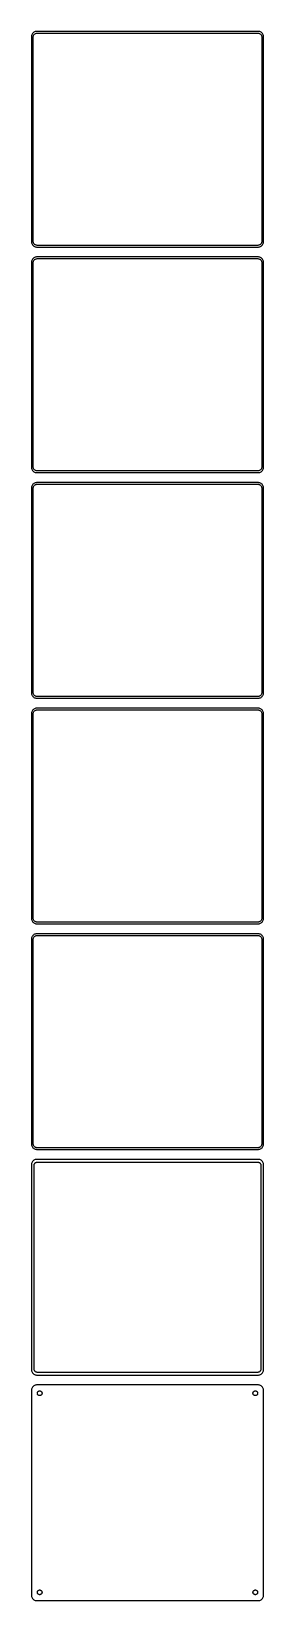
# Model space of a CAD drawing. Header units: metres. Extents: x -105 to 105, y 2963 to 6013.
# Drawn here: x -105 to 105, y 2963 to 4381 of the extents above; entities that cross this region are included whole.
import ezdxf

# ---------------------------------------------------------------- set-up
doc = ezdxf.new("R2010")
doc.units = ezdxf.units.M

msp = doc.modelspace()

# ---------------------------------------------------------------- linework, layer by layer
for p, q in [((-104.961, 4377.13), (-105, 4376.5)), ((-105, 4376.5), (-105, 4191.5)), ((-104.843, 4377.74), (-104.961, 4377.13)), ((-104.649, 4378.34), (-104.843, 4377.74)), ((-104.382, 4378.91), (-104.649, 4378.34)), ((-104.045, 4379.44), (-104.382, 4378.91)), ((-103.645, 4379.92), (-104.045, 4379.44)), ((-103.187, 4380.35), (-103.645, 4379.92)), ((-103.5, 4376), (-103.468, 4376.5)), ((-103.5, 4192), (-103.5, 4376)), ((-103.468, 4376.5), (-103.374, 4376.99)), ((-103.374, 4376.99), (-103.219, 4377.47)), ((-103.219, 4377.47), (-103.005, 4377.93)), ((-102.679, 4380.72), (-103.187, 4380.35)), ((-103.005, 4377.93), (-102.736, 4378.35)), ((-102.736, 4378.35), (-102.416, 4378.74)), ((-102.129, 4381.02), (-102.679, 4380.72)), ((-102.416, 4378.74), (-102.05, 4379.08)), ((-101.545, 4381.26), (-102.129, 4381.02)), ((-102.05, 4379.08), (-101.643, 4379.38)), ((-101.643, 4379.38), (-101.203, 4379.62)), ((-100.937, 4381.41), (-101.545, 4381.26)), ((-101.203, 4379.62), (-100.736, 4379.8)), ((-100.314, 4381.49), (-100.937, 4381.41)), ((-100.736, 4379.8), (-100.25, 4379.93)), ((100.314, 4381.49), (-100.314, 4381.49)), ((-100.25, 4379.93), (-99.7512, 4379.99)), ((-99.7512, 4379.99), (99.7512, 4379.99)), ((99.7512, 4379.99), (100.25, 4379.93)), ((100.25, 4379.93), (100.736, 4379.8)), ((100.937, 4381.41), (100.314, 4381.49)), ((100.736, 4379.8), (101.203, 4379.62)), ((101.545, 4381.26), (100.937, 4381.41)), ((101.203, 4379.62), (101.643, 4379.38)), ((102.129, 4381.02), (101.545, 4381.26)), ((101.643, 4379.38), (102.05, 4379.08)), ((102.05, 4379.08), (102.416, 4378.74)), ((102.679, 4380.72), (102.129, 4381.02)), ((102.416, 4378.74), (102.736, 4378.35)), ((103.187, 4380.35), (102.679, 4380.72)), ((102.736, 4378.35), (103.005, 4377.93)), ((103.005, 4377.93), (103.219, 4377.47)), ((103.645, 4379.92), (103.187, 4380.35)), ((103.219, 4377.47), (103.374, 4376.99)), ((103.374, 4376.99), (103.468, 4376.5)), ((103.468, 4376.5), (103.5, 4376)), ((103.5, 4376), (103.5, 4192)), ((104.045, 4379.44), (103.645, 4379.92)), ((104.382, 4378.91), (104.045, 4379.44)), ((104.649, 4378.34), (104.382, 4378.91)), ((104.843, 4377.74), (104.649, 4378.34)), ((104.961, 4377.13), (104.843, 4377.74)), ((105, 4376.5), (104.961, 4377.13)), ((105, 4191.5), (105, 4376.5)), ((-105, 4191.5), (-104.961, 4190.87)), ((-104.961, 4190.87), (-104.843, 4190.26)), ((-104.843, 4190.26), (-104.649, 4189.66)), ((-104.649, 4189.66), (-104.382, 4189.09)), ((-104.382, 4189.09), (-104.045, 4188.56)), ((-104.045, 4188.56), (-103.645, 4188.08)), ((-103.645, 4188.08), (-103.187, 4187.65)), ((-103.468, 4191.5), (-103.5, 4192)), ((-103.374, 4191.01), (-103.468, 4191.5)), ((-103.219, 4190.53), (-103.374, 4191.01)), ((-103.005, 4190.07), (-103.219, 4190.53)), ((-103.187, 4187.65), (-102.679, 4187.28)), ((-102.736, 4189.65), (-103.005, 4190.07)), ((-102.416, 4189.26), (-102.736, 4189.65)), ((-102.679, 4187.28), (-102.129, 4186.98)), ((-102.05, 4188.92), (-102.416, 4189.26)), ((-102.129, 4186.98), (-101.545, 4186.74)), ((-101.643, 4188.62), (-102.05, 4188.92)), ((-101.203, 4188.38), (-101.643, 4188.62)), ((-101.545, 4186.74), (-100.937, 4186.59)), ((-100.736, 4188.2), (-101.203, 4188.38)), ((-100.937, 4186.59), (-100.314, 4186.51)), ((-100.25, 4188.07), (-100.736, 4188.2)), ((-100.314, 4186.51), (100.314, 4186.51)), ((-99.7512, 4188.01), (-100.25, 4188.07)), ((99.7512, 4188.01), (-99.7512, 4188.01)), ((100.25, 4188.07), (99.7512, 4188.01)), ((100.736, 4188.2), (100.25, 4188.07)), ((100.314, 4186.51), (100.937, 4186.59)), ((101.203, 4188.38), (100.736, 4188.2)), ((100.937, 4186.59), (101.545, 4186.74)), ((101.643, 4188.62), (101.203, 4188.38)), ((101.545, 4186.74), (102.129, 4186.98)), ((102.05, 4188.92), (101.643, 4188.62)), ((102.416, 4189.26), (102.05, 4188.92)), ((102.129, 4186.98), (102.679, 4187.28)), ((102.736, 4189.65), (102.416, 4189.26)), ((102.679, 4187.28), (103.187, 4187.65)), ((103.005, 4190.07), (102.736, 4189.65)), ((103.219, 4190.53), (103.005, 4190.07)), ((103.187, 4187.65), (103.645, 4188.08)), ((103.374, 4191.01), (103.219, 4190.53)), ((103.468, 4191.5), (103.374, 4191.01)), ((103.5, 4192), (103.468, 4191.5)), ((103.645, 4188.08), (104.045, 4188.56)), ((104.045, 4188.56), (104.382, 4189.09)), ((104.382, 4189.09), (104.649, 4189.66)), ((104.649, 4189.66), (104.843, 4190.26)), ((104.843, 4190.26), (104.961, 4190.87)), ((104.961, 4190.87), (105, 4191.5)), ((-104.961, 4173.13), (-105, 4172.5)), ((-105, 4172.5), (-105, 3987.5)), ((-104.843, 4173.74), (-104.961, 4173.13)), ((-104.649, 4174.34), (-104.843, 4173.74)), ((-104.382, 4174.91), (-104.649, 4174.34)), ((-104.045, 4175.44), (-104.382, 4174.91)), ((-103.645, 4175.92), (-104.045, 4175.44)), ((-103.187, 4176.35), (-103.645, 4175.92)), ((-103.5, 4172), (-103.468, 4172.5)), ((-103.5, 3988), (-103.5, 4172)), ((-103.468, 4172.5), (-103.374, 4172.99)), ((-103.374, 4172.99), (-103.219, 4173.47)), ((-103.219, 4173.47), (-103.005, 4173.93)), ((-102.679, 4176.72), (-103.187, 4176.35)), ((-103.005, 4173.93), (-102.736, 4174.35)), ((-102.736, 4174.35), (-102.416, 4174.74)), ((-102.129, 4177.02), (-102.679, 4176.72)), ((-102.416, 4174.74), (-102.05, 4175.08)), ((-101.545, 4177.26), (-102.129, 4177.02)), ((-102.05, 4175.08), (-101.643, 4175.38)), ((-101.643, 4175.38), (-101.203, 4175.62)), ((-100.937, 4177.41), (-101.545, 4177.26)), ((-101.203, 4175.62), (-100.736, 4175.8)), ((-100.314, 4177.49), (-100.937, 4177.41)), ((-100.736, 4175.8), (-100.25, 4175.93)), ((100.314, 4177.49), (-100.314, 4177.49)), ((-100.25, 4175.93), (-99.7512, 4175.99)), ((-99.7512, 4175.99), (99.7512, 4175.99)), ((99.7512, 4175.99), (100.25, 4175.93)), ((100.25, 4175.93), (100.736, 4175.8)), ((100.937, 4177.41), (100.314, 4177.49)), ((100.736, 4175.8), (101.203, 4175.62)), ((101.545, 4177.26), (100.937, 4177.41)), ((101.203, 4175.62), (101.643, 4175.38)), ((102.129, 4177.02), (101.545, 4177.26)), ((101.643, 4175.38), (102.05, 4175.08)), ((102.05, 4175.08), (102.416, 4174.74)), ((102.679, 4176.72), (102.129, 4177.02)), ((102.416, 4174.74), (102.736, 4174.35)), ((103.187, 4176.35), (102.679, 4176.72)), ((102.736, 4174.35), (103.005, 4173.93)), ((103.005, 4173.93), (103.219, 4173.47)), ((103.645, 4175.92), (103.187, 4176.35)), ((103.219, 4173.47), (103.374, 4172.99)), ((103.374, 4172.99), (103.468, 4172.5)), ((103.468, 4172.5), (103.5, 4172)), ((103.5, 4172), (103.5, 3988)), ((104.045, 4175.44), (103.645, 4175.92)), ((104.382, 4174.91), (104.045, 4175.44)), ((104.649, 4174.34), (104.382, 4174.91)), ((104.843, 4173.74), (104.649, 4174.34)), ((104.961, 4173.13), (104.843, 4173.74)), ((105, 4172.5), (104.961, 4173.13)), ((105, 3987.5), (105, 4172.5)), ((-105, 3987.5), (-104.961, 3986.87)), ((-103.468, 3987.5), (-103.5, 3988)), ((-103.374, 3987.01), (-103.468, 3987.5)), ((103.468, 3987.5), (103.374, 3987.01)), ((103.5, 3988), (103.468, 3987.5)), ((104.961, 3986.87), (105, 3987.5)), ((-104.961, 3986.87), (-104.843, 3986.26)), ((-104.843, 3986.26), (-104.649, 3985.66)), ((-104.649, 3985.66), (-104.382, 3985.09)), ((-104.382, 3985.09), (-104.045, 3984.56)), ((-104.045, 3984.56), (-103.645, 3984.08)), ((-103.645, 3984.08), (-103.187, 3983.65)), ((-103.219, 3986.53), (-103.374, 3987.01)), ((-103.005, 3986.07), (-103.219, 3986.53)), ((-103.187, 3983.65), (-102.679, 3983.28)), ((-102.736, 3985.65), (-103.005, 3986.07)), ((-102.416, 3985.26), (-102.736, 3985.65)), ((-102.679, 3983.28), (-102.129, 3982.98)), ((-102.05, 3984.92), (-102.416, 3985.26)), ((-102.129, 3982.98), (-101.545, 3982.74)), ((-101.545, 3973.26), (-102.129, 3973.02)), ((-101.643, 3984.62), (-102.05, 3984.92)), ((-101.203, 3984.38), (-101.643, 3984.62)), ((-101.545, 3982.74), (-100.937, 3982.59)), ((-100.937, 3973.41), (-101.545, 3973.26)), ((-100.736, 3984.2), (-101.203, 3984.38)), ((-100.937, 3982.59), (-100.314, 3982.51)), ((-100.314, 3973.49), (-100.937, 3973.41)), ((-100.25, 3984.07), (-100.736, 3984.2)), ((-100.314, 3982.51), (100.314, 3982.51)), ((100.314, 3973.49), (-100.314, 3973.49)), ((-99.7512, 3984.01), (-100.25, 3984.07)), ((99.7512, 3984.01), (-99.7512, 3984.01)), ((100.25, 3984.07), (99.7512, 3984.01)), ((100.736, 3984.2), (100.25, 3984.07)), ((100.314, 3982.51), (100.937, 3982.59)), ((100.937, 3973.41), (100.314, 3973.49)), ((101.203, 3984.38), (100.736, 3984.2)), ((100.937, 3982.59), (101.545, 3982.74)), ((101.545, 3973.26), (100.937, 3973.41)), ((101.643, 3984.62), (101.203, 3984.38)), ((101.545, 3982.74), (102.129, 3982.98)), ((102.129, 3973.02), (101.545, 3973.26)), ((102.05, 3984.92), (101.643, 3984.62)), ((102.416, 3985.26), (102.05, 3984.92)), ((102.129, 3982.98), (102.679, 3983.28)), ((102.736, 3985.65), (102.416, 3985.26)), ((102.679, 3983.28), (103.187, 3983.65)), ((103.005, 3986.07), (102.736, 3985.65)), ((103.219, 3986.53), (103.005, 3986.07)), ((103.187, 3983.65), (103.645, 3984.08)), ((103.374, 3987.01), (103.219, 3986.53)), ((103.645, 3984.08), (104.045, 3984.56)), ((104.045, 3984.56), (104.382, 3985.09)), ((104.382, 3985.09), (104.649, 3985.66)), ((104.649, 3985.66), (104.843, 3986.26)), ((104.843, 3986.26), (104.961, 3986.87)), ((-104.961, 3969.13), (-105, 3968.5)), ((-105, 3968.5), (-105, 3783.5)), ((-104.843, 3969.74), (-104.961, 3969.13)), ((-104.649, 3970.34), (-104.843, 3969.74)), ((-104.382, 3970.91), (-104.649, 3970.34)), ((-104.045, 3971.44), (-104.382, 3970.91)), ((-103.645, 3971.92), (-104.045, 3971.44)), ((-103.187, 3972.35), (-103.645, 3971.92)), ((-103.5, 3968), (-103.468, 3968.5)), ((-103.5, 3784), (-103.5, 3968)), ((-103.468, 3968.5), (-103.374, 3968.99)), ((-103.374, 3968.99), (-103.219, 3969.47)), ((-103.219, 3969.47), (-103.005, 3969.93)), ((-102.679, 3972.72), (-103.187, 3972.35)), ((-103.005, 3969.93), (-102.736, 3970.35)), ((-102.736, 3970.35), (-102.416, 3970.74)), ((-102.129, 3973.02), (-102.679, 3972.72)), ((-102.416, 3970.74), (-102.05, 3971.08)), ((-102.05, 3971.08), (-101.643, 3971.38)), ((-101.643, 3971.38), (-101.203, 3971.62)), ((-101.203, 3971.62), (-100.736, 3971.8)), ((-100.736, 3971.8), (-100.25, 3971.93)), ((-100.25, 3971.93), (-99.7512, 3971.99)), ((-99.7512, 3971.99), (99.7512, 3971.99)), ((99.7512, 3971.99), (100.25, 3971.93)), ((100.25, 3971.93), (100.736, 3971.8)), ((100.736, 3971.8), (101.203, 3971.62)), ((101.203, 3971.62), (101.643, 3971.38)), ((101.643, 3971.38), (102.05, 3971.08)), ((102.05, 3971.08), (102.416, 3970.74)), ((102.679, 3972.72), (102.129, 3973.02)), ((102.416, 3970.74), (102.736, 3970.35)), ((103.187, 3972.35), (102.679, 3972.72)), ((102.736, 3970.35), (103.005, 3969.93)), ((103.005, 3969.93), (103.219, 3969.47)), ((103.645, 3971.92), (103.187, 3972.35)), ((103.219, 3969.47), (103.374, 3968.99)), ((103.374, 3968.99), (103.468, 3968.5)), ((103.468, 3968.5), (103.5, 3968)), ((103.5, 3968), (103.5, 3784)), ((104.045, 3971.44), (103.645, 3971.92)), ((104.382, 3970.91), (104.045, 3971.44)), ((104.649, 3970.34), (104.382, 3970.91)), ((104.843, 3969.74), (104.649, 3970.34)), ((104.961, 3969.13), (104.843, 3969.74)), ((105, 3968.5), (104.961, 3969.13)), ((105, 3783.5), (105, 3968.5)), ((-105, 3783.5), (-104.961, 3782.87)), ((-104.961, 3782.87), (-104.843, 3782.26)), ((-104.843, 3782.26), (-104.649, 3781.66)), ((-104.649, 3781.66), (-104.382, 3781.09)), ((-104.382, 3781.09), (-104.045, 3780.56)), ((-104.045, 3780.56), (-103.645, 3780.08)), ((-103.645, 3780.08), (-103.187, 3779.65)), ((-103.468, 3783.5), (-103.5, 3784)), ((-103.374, 3783.01), (-103.468, 3783.5)), ((-103.219, 3782.53), (-103.374, 3783.01)), ((-103.005, 3782.07), (-103.219, 3782.53)), ((-103.187, 3779.65), (-102.679, 3779.28)), ((-102.736, 3781.65), (-103.005, 3782.07)), ((-102.416, 3781.26), (-102.736, 3781.65)), ((-102.679, 3779.28), (-102.129, 3778.98)), ((-102.05, 3780.92), (-102.416, 3781.26)), ((-102.129, 3778.98), (-101.545, 3778.74)), ((-101.643, 3780.62), (-102.05, 3780.92)), ((-101.203, 3780.38), (-101.643, 3780.62)), ((-101.545, 3778.74), (-100.937, 3778.59)), ((-100.736, 3780.2), (-101.203, 3780.38)), ((-100.937, 3778.59), (-100.314, 3778.51)), ((-100.25, 3780.07), (-100.736, 3780.2)), ((-100.314, 3778.51), (100.314, 3778.51)), ((-99.7512, 3780.01), (-100.25, 3780.07)), ((99.7512, 3780.01), (-99.7512, 3780.01)), ((100.25, 3780.07), (99.7512, 3780.01)), ((100.736, 3780.2), (100.25, 3780.07)), ((100.314, 3778.51), (100.937, 3778.59)), ((101.203, 3780.38), (100.736, 3780.2)), ((100.937, 3778.59), (101.545, 3778.74)), ((101.643, 3780.62), (101.203, 3780.38)), ((101.545, 3778.74), (102.129, 3778.98)), ((102.05, 3780.92), (101.643, 3780.62)), ((102.416, 3781.26), (102.05, 3780.92)), ((102.129, 3778.98), (102.679, 3779.28)), ((102.736, 3781.65), (102.416, 3781.26)), ((102.679, 3779.28), (103.187, 3779.65)), ((103.005, 3782.07), (102.736, 3781.65)), ((103.219, 3782.53), (103.005, 3782.07)), ((103.187, 3779.65), (103.645, 3780.08)), ((103.374, 3783.01), (103.219, 3782.53)), ((103.468, 3783.5), (103.374, 3783.01)), ((103.5, 3784), (103.468, 3783.5)), ((103.645, 3780.08), (104.045, 3780.56)), ((104.045, 3780.56), (104.382, 3781.09)), ((104.382, 3781.09), (104.649, 3781.66)), ((104.649, 3781.66), (104.843, 3782.26)), ((104.843, 3782.26), (104.961, 3782.87)), ((104.961, 3782.87), (105, 3783.5)), ((-104.961, 3765.13), (-105, 3764.5)), ((-105, 3764.5), (-105, 3579.5)), ((-104.843, 3765.74), (-104.961, 3765.13)), ((-104.649, 3766.34), (-104.843, 3765.74)), ((-104.382, 3766.91), (-104.649, 3766.34)), ((-104.045, 3767.44), (-104.382, 3766.91)), ((-103.645, 3767.92), (-104.045, 3767.44)), ((-103.187, 3768.35), (-103.645, 3767.92)), ((-103.5, 3764), (-103.468, 3764.5)), ((-103.5, 3580), (-103.5, 3764)), ((-103.468, 3764.5), (-103.374, 3764.99)), ((-103.374, 3764.99), (-103.219, 3765.47)), ((-103.219, 3765.47), (-103.005, 3765.93)), ((-102.679, 3768.72), (-103.187, 3768.35)), ((-103.005, 3765.93), (-102.736, 3766.35)), ((-102.736, 3766.35), (-102.416, 3766.74)), ((-102.129, 3769.02), (-102.679, 3768.72)), ((-102.416, 3766.74), (-102.05, 3767.08)), ((-101.545, 3769.26), (-102.129, 3769.02)), ((-102.05, 3767.08), (-101.643, 3767.38)), ((-101.643, 3767.38), (-101.203, 3767.62)), ((-100.937, 3769.41), (-101.545, 3769.26)), ((-101.203, 3767.62), (-100.736, 3767.8)), ((-100.314, 3769.49), (-100.937, 3769.41)), ((-100.736, 3767.8), (-100.25, 3767.93)), ((100.314, 3769.49), (-100.314, 3769.49)), ((-100.25, 3767.93), (-99.7512, 3767.99)), ((-99.7512, 3767.99), (99.7512, 3767.99)), ((99.7512, 3767.99), (100.25, 3767.93)), ((100.25, 3767.93), (100.736, 3767.8)), ((100.937, 3769.41), (100.314, 3769.49)), ((100.736, 3767.8), (101.203, 3767.62)), ((101.545, 3769.26), (100.937, 3769.41)), ((101.203, 3767.62), (101.643, 3767.38)), ((102.129, 3769.02), (101.545, 3769.26)), ((101.643, 3767.38), (102.05, 3767.08)), ((102.05, 3767.08), (102.416, 3766.74)), ((102.679, 3768.72), (102.129, 3769.02)), ((102.416, 3766.74), (102.736, 3766.35)), ((103.187, 3768.35), (102.679, 3768.72)), ((102.736, 3766.35), (103.005, 3765.93)), ((103.005, 3765.93), (103.219, 3765.47)), ((103.645, 3767.92), (103.187, 3768.35)), ((103.219, 3765.47), (103.374, 3764.99)), ((103.374, 3764.99), (103.468, 3764.5)), ((103.468, 3764.5), (103.5, 3764)), ((103.5, 3764), (103.5, 3580)), ((104.045, 3767.44), (103.645, 3767.92)), ((104.382, 3766.91), (104.045, 3767.44)), ((104.649, 3766.34), (104.382, 3766.91)), ((104.843, 3765.74), (104.649, 3766.34)), ((104.961, 3765.13), (104.843, 3765.74)), ((105, 3764.5), (104.961, 3765.13)), ((105, 3579.5), (105, 3764.5)), ((-105, 3579.5), (-104.961, 3578.87)), ((-104.961, 3578.87), (-104.843, 3578.26)), ((-104.843, 3578.26), (-104.649, 3577.66)), ((-104.649, 3577.66), (-104.382, 3577.09)), ((-104.382, 3577.09), (-104.045, 3576.56)), ((-104.045, 3576.56), (-103.645, 3576.08)), ((-103.645, 3576.08), (-103.187, 3575.65)), ((-103.468, 3579.5), (-103.5, 3580)), ((-103.374, 3579.01), (-103.468, 3579.5)), ((-103.219, 3578.53), (-103.374, 3579.01)), ((-103.005, 3578.07), (-103.219, 3578.53)), ((-102.736, 3577.65), (-103.005, 3578.07)), ((-102.416, 3577.26), (-102.736, 3577.65)), ((-102.05, 3576.92), (-102.416, 3577.26)), ((-101.643, 3576.62), (-102.05, 3576.92)), ((-101.203, 3576.38), (-101.643, 3576.62)), ((-100.736, 3576.2), (-101.203, 3576.38)), ((-100.25, 3576.07), (-100.736, 3576.2)), ((-99.7512, 3576.01), (-100.25, 3576.07)), ((99.7512, 3576.01), (-99.7512, 3576.01)), ((100.25, 3576.07), (99.7512, 3576.01)), ((100.736, 3576.2), (100.25, 3576.07)), ((101.203, 3576.38), (100.736, 3576.2)), ((101.643, 3576.62), (101.203, 3576.38)), ((102.05, 3576.92), (101.643, 3576.62)), ((102.416, 3577.26), (102.05, 3576.92)), ((102.736, 3577.65), (102.416, 3577.26)), ((103.005, 3578.07), (102.736, 3577.65)), ((103.219, 3578.53), (103.005, 3578.07)), ((103.187, 3575.65), (103.645, 3576.08)), ((103.374, 3579.01), (103.219, 3578.53)), ((103.468, 3579.5), (103.374, 3579.01)), ((103.5, 3580), (103.468, 3579.5)), ((103.645, 3576.08), (104.045, 3576.56)), ((104.045, 3576.56), (104.382, 3577.09)), ((104.382, 3577.09), (104.649, 3577.66)), ((104.649, 3577.66), (104.843, 3578.26)), ((104.843, 3578.26), (104.961, 3578.87)), ((104.961, 3578.87), (105, 3579.5)), ((-104.843, 3561.74), (-104.961, 3561.13)), ((-104.649, 3562.34), (-104.843, 3561.74)), ((-104.382, 3562.91), (-104.649, 3562.34)), ((-104.045, 3563.44), (-104.382, 3562.91)), ((-103.645, 3563.92), (-104.045, 3563.44)), ((-103.187, 3564.35), (-103.645, 3563.92)), ((-103.219, 3561.47), (-103.005, 3561.93)), ((-103.187, 3575.65), (-102.679, 3575.28)), ((-102.679, 3564.72), (-103.187, 3564.35)), ((-103.005, 3561.93), (-102.736, 3562.35)), ((-102.736, 3562.35), (-102.416, 3562.74)), ((-102.679, 3575.28), (-102.129, 3574.98)), ((-102.129, 3565.02), (-102.679, 3564.72)), ((-102.416, 3562.74), (-102.05, 3563.08)), ((-102.129, 3574.98), (-101.545, 3574.74)), ((-101.545, 3565.26), (-102.129, 3565.02)), ((-102.05, 3563.08), (-101.643, 3563.38)), ((-101.643, 3563.38), (-101.203, 3563.62)), ((-101.545, 3574.74), (-100.937, 3574.59)), ((-100.937, 3565.41), (-101.545, 3565.26)), ((-101.203, 3563.62), (-100.736, 3563.8)), ((-100.937, 3574.59), (-100.314, 3574.51)), ((-100.314, 3565.49), (-100.937, 3565.41)), ((-100.736, 3563.8), (-100.25, 3563.93)), ((-100.314, 3574.51), (100.314, 3574.51)), ((100.314, 3565.49), (-100.314, 3565.49)), ((-100.25, 3563.93), (-99.7512, 3563.99)), ((-99.7512, 3563.99), (99.7512, 3563.99)), ((99.7512, 3563.99), (100.25, 3563.93)), ((100.25, 3563.93), (100.736, 3563.8)), ((100.314, 3574.51), (100.937, 3574.59)), ((100.937, 3565.41), (100.314, 3565.49)), ((100.736, 3563.8), (101.203, 3563.62)), ((100.937, 3574.59), (101.545, 3574.74)), ((101.545, 3565.26), (100.937, 3565.41)), ((101.203, 3563.62), (101.643, 3563.38)), ((101.545, 3574.74), (102.129, 3574.98)), ((102.129, 3565.02), (101.545, 3565.26)), ((101.643, 3563.38), (102.05, 3563.08)), ((102.05, 3563.08), (102.416, 3562.74)), ((102.129, 3574.98), (102.679, 3575.28)), ((102.679, 3564.72), (102.129, 3565.02)), ((102.416, 3562.74), (102.736, 3562.35)), ((102.679, 3575.28), (103.187, 3575.65)), ((103.187, 3564.35), (102.679, 3564.72)), ((102.736, 3562.35), (103.005, 3561.93)), ((103.005, 3561.93), (103.219, 3561.47)), ((103.645, 3563.92), (103.187, 3564.35)), ((104.045, 3563.44), (103.645, 3563.92)), ((104.382, 3562.91), (104.045, 3563.44)), ((104.649, 3562.34), (104.382, 3562.91)), ((104.843, 3561.74), (104.649, 3562.34)), ((104.961, 3561.13), (104.843, 3561.74)), ((-104.961, 3561.13), (-105, 3560.5)), ((-105, 3560.5), (-105, 3375.5)), ((-103.5, 3560), (-103.468, 3560.5)), ((-103.5, 3376), (-103.5, 3560)), ((-103.468, 3560.5), (-103.374, 3560.99)), ((-103.374, 3560.99), (-103.219, 3561.47)), ((103.219, 3561.47), (103.374, 3560.99)), ((103.374, 3560.99), (103.468, 3560.5)), ((103.468, 3560.5), (103.5, 3560)), ((103.5, 3560), (103.5, 3376)), ((105, 3560.5), (104.961, 3561.13)), ((105, 3375.5), (105, 3560.5)), ((-105, 3375.5), (-104.961, 3374.87)), ((-104.961, 3374.87), (-104.843, 3374.26)), ((-104.843, 3374.26), (-104.649, 3373.66)), ((-104.649, 3373.66), (-104.382, 3373.09)), ((-104.382, 3373.09), (-104.045, 3372.56)), ((-104.045, 3372.56), (-103.645, 3372.08)), ((-103.645, 3372.08), (-103.187, 3371.65)), ((-103.468, 3375.5), (-103.5, 3376)), ((-103.374, 3375.01), (-103.468, 3375.5)), ((-103.219, 3374.53), (-103.374, 3375.01)), ((-103.005, 3374.07), (-103.219, 3374.53)), ((-103.187, 3371.65), (-102.679, 3371.28)), ((-102.736, 3373.65), (-103.005, 3374.07)), ((-102.416, 3373.26), (-102.736, 3373.65)), ((-102.679, 3371.28), (-102.129, 3370.98)), ((-102.05, 3372.92), (-102.416, 3373.26)), ((-102.129, 3370.98), (-101.545, 3370.74)), ((-101.643, 3372.62), (-102.05, 3372.92)), ((-101.203, 3372.38), (-101.643, 3372.62)), ((-101.545, 3370.74), (-100.937, 3370.59)), ((-100.736, 3372.2), (-101.203, 3372.38)), ((-100.937, 3370.59), (-100.314, 3370.51)), ((-100.25, 3372.07), (-100.736, 3372.2)), ((-100.314, 3370.51), (100.314, 3370.51)), ((-99.7512, 3372.01), (-100.25, 3372.07)), ((99.7512, 3372.01), (-99.7512, 3372.01)), ((100.25, 3372.07), (99.7512, 3372.01)), ((100.736, 3372.2), (100.25, 3372.07)), ((100.314, 3370.51), (100.937, 3370.59)), ((101.203, 3372.38), (100.736, 3372.2)), ((100.937, 3370.59), (101.545, 3370.74)), ((101.643, 3372.62), (101.203, 3372.38)), ((101.545, 3370.74), (102.129, 3370.98)), ((102.05, 3372.92), (101.643, 3372.62)), ((102.416, 3373.26), (102.05, 3372.92)), ((102.129, 3370.98), (102.679, 3371.28)), ((102.736, 3373.65), (102.416, 3373.26)), ((102.679, 3371.28), (103.187, 3371.65)), ((103.005, 3374.07), (102.736, 3373.65)), ((103.219, 3374.53), (103.005, 3374.07)), ((103.187, 3371.65), (103.645, 3372.08)), ((103.374, 3375.01), (103.219, 3374.53)), ((103.468, 3375.5), (103.374, 3375.01)), ((103.5, 3376), (103.468, 3375.5)), ((103.645, 3372.08), (104.045, 3372.56)), ((104.045, 3372.56), (104.382, 3373.09)), ((104.382, 3373.09), (104.649, 3373.66)), ((104.649, 3373.66), (104.843, 3374.26)), ((104.843, 3374.26), (104.961, 3374.87)), ((104.961, 3374.87), (105, 3375.5)), ((-104.961, 3357.13), (-105, 3356.5)), ((-105, 3356.5), (-105, 3171.5)), ((-104.843, 3357.74), (-104.961, 3357.13)), ((-104.649, 3358.34), (-104.843, 3357.74)), ((-104.382, 3358.91), (-104.649, 3358.34)), ((-104.045, 3359.44), (-104.382, 3358.91)), ((-103.645, 3359.92), (-104.045, 3359.44)), ((-103.187, 3360.35), (-103.645, 3359.92)), ((-102.679, 3360.72), (-103.187, 3360.35)), ((-102.129, 3361.02), (-102.679, 3360.72)), ((-102.613, 3356), (-102.588, 3356.39)), ((-102.613, 3172), (-102.613, 3356)), ((-102.588, 3356.39), (-102.515, 3356.77)), ((-102.515, 3356.77), (-102.394, 3357.15)), ((-102.394, 3357.15), (-102.228, 3357.5)), ((-102.228, 3357.5), (-102.018, 3357.83)), ((-101.545, 3361.26), (-102.129, 3361.02)), ((-102.018, 3357.83), (-101.769, 3358.13)), ((-101.769, 3358.13), (-101.484, 3358.4)), ((-100.937, 3361.41), (-101.545, 3361.26)), ((-101.484, 3358.4), (-101.168, 3358.63)), ((-101.168, 3358.63), (-100.825, 3358.82)), ((-100.314, 3361.49), (-100.937, 3361.41)), ((-100.825, 3358.82), (-100.462, 3358.96)), ((-100.462, 3358.96), (-100.083, 3359.06)), ((100.314, 3361.49), (-100.314, 3361.49)), ((-100.083, 3359.06), (-99.6955, 3359.11)), ((-99.6955, 3359.11), (99.6955, 3359.11)), ((99.6955, 3359.11), (100.083, 3359.06)), ((100.083, 3359.06), (100.462, 3358.96)), ((100.937, 3361.41), (100.314, 3361.49)), ((100.462, 3358.96), (100.825, 3358.82)), ((100.825, 3358.82), (101.168, 3358.63)), ((101.545, 3361.26), (100.937, 3361.41)), ((101.168, 3358.63), (101.484, 3358.4)), ((101.484, 3358.4), (101.769, 3358.13)), ((102.129, 3361.02), (101.545, 3361.26)), ((101.769, 3358.13), (102.018, 3357.83)), ((102.018, 3357.83), (102.228, 3357.5)), ((102.679, 3360.72), (102.129, 3361.02)), ((102.228, 3357.5), (102.394, 3357.15)), ((102.394, 3357.15), (102.515, 3356.77)), ((102.515, 3356.77), (102.588, 3356.39)), ((102.588, 3356.39), (102.613, 3356)), ((102.613, 3356), (102.613, 3172)), ((103.187, 3360.35), (102.679, 3360.72)), ((103.645, 3359.92), (103.187, 3360.35)), ((104.045, 3359.44), (103.645, 3359.92)), ((104.382, 3358.91), (104.045, 3359.44)), ((104.649, 3358.34), (104.382, 3358.91)), ((104.843, 3357.74), (104.649, 3358.34)), ((104.961, 3357.13), (104.843, 3357.74)), ((105, 3356.5), (104.961, 3357.13)), ((105, 3171.5), (105, 3356.5)), ((-105, 3171.5), (-104.961, 3170.87)), ((-104.961, 3170.87), (-104.843, 3170.26)), ((-104.843, 3170.26), (-104.649, 3169.66)), ((-104.649, 3169.66), (-104.382, 3169.09)), ((-104.382, 3169.09), (-104.045, 3168.56)), ((-104.045, 3168.56), (-103.645, 3168.08)), ((-103.645, 3168.08), (-103.187, 3167.65)), ((-103.187, 3167.65), (-102.679, 3167.28)), ((-102.679, 3167.28), (-102.129, 3166.98)), ((-102.588, 3171.61), (-102.613, 3172)), ((-102.515, 3171.23), (-102.588, 3171.61)), ((-102.394, 3170.85), (-102.515, 3171.23)), ((-102.228, 3170.5), (-102.394, 3170.85)), ((-102.018, 3170.17), (-102.228, 3170.5)), ((-102.129, 3166.98), (-101.545, 3166.74)), ((-101.769, 3169.87), (-102.018, 3170.17)), ((-101.484, 3169.6), (-101.769, 3169.87)), ((-101.545, 3166.74), (-100.937, 3166.59)), ((-101.168, 3169.37), (-101.484, 3169.6)), ((-100.825, 3169.18), (-101.168, 3169.37)), ((-100.937, 3166.59), (-100.314, 3166.51)), ((-100.462, 3169.04), (-100.825, 3169.18)), ((-100.083, 3168.94), (-100.462, 3169.04)), ((-100.314, 3166.51), (100.314, 3166.51)), ((-99.6955, 3168.89), (-100.083, 3168.94)), ((99.6955, 3168.89), (-99.6955, 3168.89)), ((100.083, 3168.94), (99.6955, 3168.89)), ((100.462, 3169.04), (100.083, 3168.94)), ((100.314, 3166.51), (100.937, 3166.59)), ((100.825, 3169.18), (100.462, 3169.04)), ((101.168, 3169.37), (100.825, 3169.18)), ((100.937, 3166.59), (101.545, 3166.74)), ((101.484, 3169.6), (101.168, 3169.37)), ((101.769, 3169.87), (101.484, 3169.6)), ((101.545, 3166.74), (102.129, 3166.98)), ((102.018, 3170.17), (101.769, 3169.87)), ((102.228, 3170.5), (102.018, 3170.17)), ((102.129, 3166.98), (102.679, 3167.28)), ((102.394, 3170.85), (102.228, 3170.5)), ((102.515, 3171.23), (102.394, 3170.85)), ((102.588, 3171.61), (102.515, 3171.23)), ((102.613, 3172), (102.588, 3171.61)), ((102.679, 3167.28), (103.187, 3167.65)), ((103.187, 3167.65), (103.645, 3168.08)), ((103.645, 3168.08), (104.045, 3168.56)), ((104.045, 3168.56), (104.382, 3169.09)), ((104.382, 3169.09), (104.649, 3169.66)), ((104.649, 3169.66), (104.843, 3170.26)), ((104.843, 3170.26), (104.961, 3170.87)), ((104.961, 3170.87), (105, 3171.5)), ((-104.961, 3153.13), (-105, 3152.5)), ((-105, 3152.5), (-105, 2967.5)), ((-104.843, 3153.74), (-104.961, 3153.13)), ((-104.649, 3154.34), (-104.843, 3153.74)), ((-104.382, 3154.91), (-104.649, 3154.34)), ((-104.045, 3155.44), (-104.382, 3154.91)), ((-103.645, 3155.92), (-104.045, 3155.44)), ((-103.187, 3156.35), (-103.645, 3155.92)), ((-102.679, 3156.72), (-103.187, 3156.35)), ((-102.129, 3157.02), (-102.679, 3156.72)), ((-101.545, 3157.26), (-102.129, 3157.02)), ((-100.937, 3157.41), (-101.545, 3157.26)), ((-100.314, 3157.49), (-100.937, 3157.41)), ((100.314, 3157.49), (-100.314, 3157.49)), ((-99.6353, 3150), (-99.6185, 3150.27)), ((-99.6185, 3150.27), (-99.5682, 3150.53)), ((-99.5682, 3150.53), (-99.4853, 3150.79)), ((-99.4853, 3150.79), (-99.3712, 3151.03)), ((-99.3712, 3151.03), (-99.2275, 3151.26)), ((-99.2275, 3151.26), (-99.0566, 3151.46)), ((-99.0566, 3151.46), (-98.8611, 3151.65)), ((-98.8611, 3151.65), (-98.6441, 3151.8)), ((-98.6441, 3151.8), (-98.4092, 3151.93)), ((-98.4092, 3151.93), (-98.1598, 3152.03)), ((-98.1598, 3152.03), (-97.9001, 3152.1)), ((-97.9001, 3152.1), (-97.6341, 3152.13)), ((-97.6341, 3152.13), (-97.3659, 3152.13)), ((-97.3659, 3152.13), (-97.0999, 3152.1)), ((-97.0999, 3152.1), (-96.8401, 3152.03)), ((-96.8401, 3152.03), (-96.5908, 3151.93)), ((-96.5908, 3151.93), (-96.3559, 3151.8)), ((-96.3559, 3151.8), (-96.1389, 3151.65)), ((-96.1389, 3151.65), (-95.9434, 3151.46)), ((-95.9434, 3151.46), (-95.7725, 3151.26)), ((-95.7725, 3151.26), (-95.6288, 3151.03)), ((-95.6288, 3151.03), (-95.5146, 3150.79)), ((-95.5146, 3150.79), (-95.4318, 3150.53)), ((-95.4318, 3150.53), (-95.3815, 3150.27)), ((-95.3815, 3150.27), (-95.3647, 3150)), ((95.3647, 3150), (95.3815, 3150.27)), ((95.3815, 3150.27), (95.4318, 3150.53)), ((95.4318, 3150.53), (95.5146, 3150.79)), ((95.5146, 3150.79), (95.6288, 3151.03)), ((95.6288, 3151.03), (95.7725, 3151.26)), ((95.7725, 3151.26), (95.9434, 3151.46)), ((95.9434, 3151.46), (96.1389, 3151.65)), ((96.1389, 3151.65), (96.3559, 3151.8)), ((96.3559, 3151.8), (96.5908, 3151.93)), ((96.5908, 3151.93), (96.8401, 3152.03)), ((96.8401, 3152.03), (97.0999, 3152.1)), ((97.0999, 3152.1), (97.3659, 3152.13)), ((97.3659, 3152.13), (97.6341, 3152.13)), ((97.6341, 3152.13), (97.9001, 3152.1)), ((97.9001, 3152.1), (98.1598, 3152.03)), ((98.1598, 3152.03), (98.4092, 3151.93)), ((98.4092, 3151.93), (98.6441, 3151.8)), ((98.6441, 3151.8), (98.8611, 3151.65)), ((98.8611, 3151.65), (99.0566, 3151.46)), ((99.0566, 3151.46), (99.2275, 3151.26)), ((99.2275, 3151.26), (99.3712, 3151.03)), ((99.3712, 3151.03), (99.4853, 3150.79)), ((99.4853, 3150.79), (99.5682, 3150.53)), ((99.5682, 3150.53), (99.6185, 3150.27)), ((99.6185, 3150.27), (99.6353, 3150)), ((100.937, 3157.41), (100.314, 3157.49)), ((101.545, 3157.26), (100.937, 3157.41)), ((102.129, 3157.02), (101.545, 3157.26)), ((102.679, 3156.72), (102.129, 3157.02)), ((103.187, 3156.35), (102.679, 3156.72)), ((103.645, 3155.92), (103.187, 3156.35)), ((104.045, 3155.44), (103.645, 3155.92)), ((104.382, 3154.91), (104.045, 3155.44)), ((104.649, 3154.34), (104.382, 3154.91)), ((104.843, 3153.74), (104.649, 3154.34)), ((104.961, 3153.13), (104.843, 3153.74)), ((105, 3152.5), (104.961, 3153.13)), ((105, 2967.5), (105, 3152.5)), ((-99.6185, 3149.73), (-99.6353, 3150)), ((-99.5682, 3149.47), (-99.6185, 3149.73)), ((-99.4853, 3149.21), (-99.5682, 3149.47)), ((-99.3712, 3148.97), (-99.4853, 3149.21)), ((-99.2275, 3148.74), (-99.3712, 3148.97)), ((-99.0566, 3148.54), (-99.2275, 3148.74)), ((-98.8611, 3148.35), (-99.0566, 3148.54)), ((-98.6441, 3148.2), (-98.8611, 3148.35)), ((-98.4092, 3148.07), (-98.6441, 3148.2)), ((-98.1598, 3147.97), (-98.4092, 3148.07)), ((-97.9001, 3147.9), (-98.1598, 3147.97)), ((-97.6341, 3147.87), (-97.9001, 3147.9)), ((-97.3659, 3147.87), (-97.6341, 3147.87)), ((-97.0999, 3147.9), (-97.3659, 3147.87)), ((-96.8401, 3147.97), (-97.0999, 3147.9)), ((-96.5908, 3148.07), (-96.8401, 3147.97)), ((-96.3559, 3148.2), (-96.5908, 3148.07)), ((-96.1389, 3148.35), (-96.3559, 3148.2)), ((-95.9434, 3148.54), (-96.1389, 3148.35)), ((-95.7725, 3148.74), (-95.9434, 3148.54)), ((-95.6288, 3148.97), (-95.7725, 3148.74)), ((-95.5146, 3149.21), (-95.6288, 3148.97)), ((-95.4318, 3149.47), (-95.5146, 3149.21)), ((-95.3815, 3149.73), (-95.4318, 3149.47)), ((-95.3647, 3150), (-95.3815, 3149.73)), ((95.3815, 3149.73), (95.3647, 3150)), ((95.4318, 3149.47), (95.3815, 3149.73)), ((95.5146, 3149.21), (95.4318, 3149.47)), ((95.6288, 3148.97), (95.5146, 3149.21)), ((95.7725, 3148.74), (95.6288, 3148.97)), ((95.9434, 3148.54), (95.7725, 3148.74)), ((96.1389, 3148.35), (95.9434, 3148.54)), ((96.3559, 3148.2), (96.1389, 3148.35)), ((96.5908, 3148.07), (96.3559, 3148.2)), ((96.8401, 3147.97), (96.5908, 3148.07)), ((97.0999, 3147.9), (96.8401, 3147.97)), ((97.3659, 3147.87), (97.0999, 3147.9)), ((97.6341, 3147.87), (97.3659, 3147.87)), ((97.9001, 3147.9), (97.6341, 3147.87)), ((98.1598, 3147.97), (97.9001, 3147.9)), ((98.4092, 3148.07), (98.1598, 3147.97)), ((98.6441, 3148.2), (98.4092, 3148.07)), ((98.8611, 3148.35), (98.6441, 3148.2)), ((99.0566, 3148.54), (98.8611, 3148.35)), ((99.2275, 3148.74), (99.0566, 3148.54)), ((99.3712, 3148.97), (99.2275, 3148.74)), ((99.4853, 3149.21), (99.3712, 3148.97)), ((99.5682, 3149.47), (99.4853, 3149.21)), ((99.6185, 3149.73), (99.5682, 3149.47)), ((99.6353, 3150), (99.6185, 3149.73)), ((-105, 2967.5), (-104.961, 2966.87)), ((-104.961, 2966.87), (-104.843, 2966.26)), ((-104.843, 2966.26), (-104.649, 2965.66)), ((-99.6353, 2970), (-99.6185, 2970.27)), ((-99.6185, 2969.73), (-99.6353, 2970)), ((-99.6185, 2970.27), (-99.5682, 2970.53)), ((-99.5682, 2969.47), (-99.6185, 2969.73)), ((-99.5682, 2970.53), (-99.4853, 2970.79)), ((-99.4853, 2969.21), (-99.5682, 2969.47)), ((-99.4853, 2970.79), (-99.3712, 2971.03)), ((-99.3712, 2968.97), (-99.4853, 2969.21)), ((-99.3712, 2971.03), (-99.2275, 2971.26)), ((-99.2275, 2968.74), (-99.3712, 2968.97)), ((-99.2275, 2971.26), (-99.0566, 2971.46)), ((-99.0566, 2968.54), (-99.2275, 2968.74)), ((-99.0566, 2971.46), (-98.8611, 2971.65)), ((-98.8611, 2968.35), (-99.0566, 2968.54)), ((-98.8611, 2971.65), (-98.6441, 2971.8)), ((-98.6441, 2968.2), (-98.8611, 2968.35)), ((-98.6441, 2971.8), (-98.4092, 2971.93)), ((-98.4092, 2968.07), (-98.6441, 2968.2)), ((-98.4092, 2971.93), (-98.1598, 2972.03)), ((-98.1598, 2967.97), (-98.4092, 2968.07)), ((-98.1598, 2972.03), (-97.9001, 2972.1)), ((-97.9001, 2967.9), (-98.1598, 2967.97)), ((-97.9001, 2972.1), (-97.6341, 2972.13)), ((-97.6341, 2967.87), (-97.9001, 2967.9)), ((-97.6341, 2972.13), (-97.3659, 2972.13)), ((-97.3659, 2967.87), (-97.6341, 2967.87)), ((-97.3659, 2972.13), (-97.0999, 2972.1)), ((-97.0999, 2967.9), (-97.3659, 2967.87)), ((-97.0999, 2972.1), (-96.8401, 2972.03)), ((-96.8401, 2967.97), (-97.0999, 2967.9)), ((-96.8401, 2972.03), (-96.5908, 2971.93)), ((-96.5908, 2968.07), (-96.8401, 2967.97)), ((-96.5908, 2971.93), (-96.3559, 2971.8)), ((-96.3559, 2968.2), (-96.5908, 2968.07)), ((-96.3559, 2971.8), (-96.1389, 2971.65)), ((-96.1389, 2968.35), (-96.3559, 2968.2)), ((-96.1389, 2971.65), (-95.9434, 2971.46)), ((-95.9434, 2968.54), (-96.1389, 2968.35)), ((-95.9434, 2971.46), (-95.7725, 2971.26)), ((-95.7725, 2968.74), (-95.9434, 2968.54)), ((-95.7725, 2971.26), (-95.6288, 2971.03)), ((-95.6288, 2968.97), (-95.7725, 2968.74)), ((-95.6288, 2971.03), (-95.5146, 2970.79)), ((-95.5146, 2969.21), (-95.6288, 2968.97)), ((-95.5146, 2970.79), (-95.4318, 2970.53)), ((-95.4318, 2969.47), (-95.5146, 2969.21)), ((-95.4318, 2970.53), (-95.3815, 2970.27)), ((-95.3815, 2969.73), (-95.4318, 2969.47)), ((-95.3815, 2970.27), (-95.3647, 2970)), ((-95.3647, 2970), (-95.3815, 2969.73)), ((95.3647, 2970), (95.3815, 2970.27)), ((95.3815, 2969.73), (95.3647, 2970)), ((95.3815, 2970.27), (95.4318, 2970.53)), ((95.4318, 2969.47), (95.3815, 2969.73)), ((95.4318, 2970.53), (95.5146, 2970.79)), ((95.5146, 2969.21), (95.4318, 2969.47)), ((95.5146, 2970.79), (95.6288, 2971.03)), ((95.6288, 2968.97), (95.5146, 2969.21)), ((95.6288, 2971.03), (95.7725, 2971.26)), ((95.7725, 2968.74), (95.6288, 2968.97)), ((95.7725, 2971.26), (95.9434, 2971.46)), ((95.9434, 2968.54), (95.7725, 2968.74)), ((95.9434, 2971.46), (96.1389, 2971.65)), ((96.1389, 2968.35), (95.9434, 2968.54)), ((96.1389, 2971.65), (96.3559, 2971.8)), ((96.3559, 2968.2), (96.1389, 2968.35)), ((96.3559, 2971.8), (96.5908, 2971.93)), ((96.5908, 2968.07), (96.3559, 2968.2)), ((96.5908, 2971.93), (96.8401, 2972.03)), ((96.8401, 2967.97), (96.5908, 2968.07)), ((96.8401, 2972.03), (97.0999, 2972.1)), ((97.0999, 2967.9), (96.8401, 2967.97)), ((97.0999, 2972.1), (97.3659, 2972.13)), ((97.3659, 2967.87), (97.0999, 2967.9)), ((97.3659, 2972.13), (97.6341, 2972.13)), ((97.6341, 2967.87), (97.3659, 2967.87)), ((97.6341, 2972.13), (97.9001, 2972.1)), ((97.9001, 2967.9), (97.6341, 2967.87)), ((97.9001, 2972.1), (98.1598, 2972.03)), ((98.1598, 2967.97), (97.9001, 2967.9)), ((98.1598, 2972.03), (98.4092, 2971.93)), ((98.4092, 2968.07), (98.1598, 2967.97)), ((98.4092, 2971.93), (98.6441, 2971.8)), ((98.6441, 2968.2), (98.4092, 2968.07)), ((98.6441, 2971.8), (98.8611, 2971.65)), ((98.8611, 2968.35), (98.6441, 2968.2)), ((98.8611, 2971.65), (99.0566, 2971.46)), ((99.0566, 2968.54), (98.8611, 2968.35)), ((99.0566, 2971.46), (99.2275, 2971.26)), ((99.2275, 2968.74), (99.0566, 2968.54)), ((99.2275, 2971.26), (99.3712, 2971.03)), ((99.3712, 2968.97), (99.2275, 2968.74)), ((99.3712, 2971.03), (99.4853, 2970.79)), ((99.4853, 2969.21), (99.3712, 2968.97)), ((99.4853, 2970.79), (99.5682, 2970.53)), ((99.5682, 2969.47), (99.4853, 2969.21)), ((99.5682, 2970.53), (99.6185, 2970.27)), ((99.6185, 2969.73), (99.5682, 2969.47)), ((99.6185, 2970.27), (99.6353, 2970)), ((99.6353, 2970), (99.6185, 2969.73)), ((104.649, 2965.66), (104.843, 2966.26)), ((104.843, 2966.26), (104.961, 2966.87)), ((104.961, 2966.87), (105, 2967.5)), ((-104.649, 2965.66), (-104.382, 2965.09)), ((-104.382, 2965.09), (-104.045, 2964.56)), ((-104.045, 2964.56), (-103.645, 2964.08)), ((-103.645, 2964.08), (-103.187, 2963.65)), ((-103.187, 2963.65), (-102.679, 2963.28)), ((-102.679, 2963.28), (-102.129, 2962.98)), ((-102.129, 2962.98), (-101.545, 2962.74)), ((-101.545, 2962.74), (-100.937, 2962.59)), ((-100.937, 2962.59), (-100.314, 2962.51)), ((-100.314, 2962.51), (100.314, 2962.51)), ((100.314, 2962.51), (100.937, 2962.59)), ((100.937, 2962.59), (101.545, 2962.74)), ((101.545, 2962.74), (102.129, 2962.98)), ((102.129, 2962.98), (102.679, 2963.28)), ((102.679, 2963.28), (103.187, 2963.65)), ((103.187, 2963.65), (103.645, 2964.08)), ((103.645, 2964.08), (104.045, 2964.56)), ((104.045, 2964.56), (104.382, 2965.09)), ((104.382, 2965.09), (104.649, 2965.66))]:
    msp.add_line(p, q)

doc.saveas('drawing.dxf')
